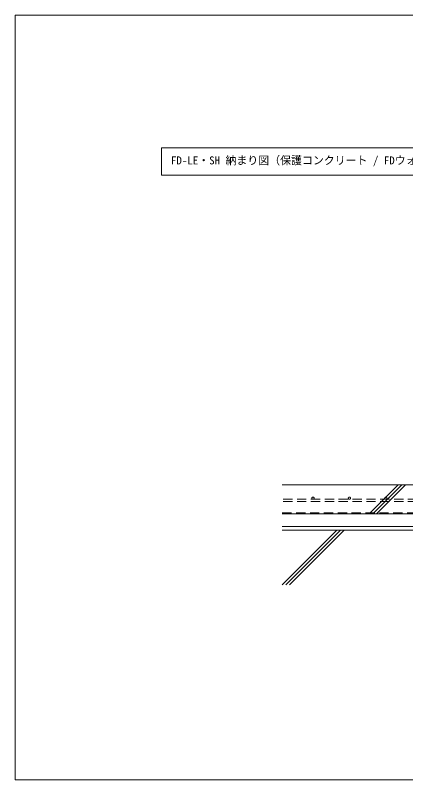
# Model space of a CAD drawing. Units: millimetres, scale not verified. Extents: x -1485 to 1485, y -1050 to 1050.
# Drawn here: x -1485 to -413, y -1050 to 1050 of the extents above; entities that cross this region are included whole.
import ezdxf
from ezdxf.enums import TextEntityAlignment as Align

# ---------------------------------------------------------------- set-up
doc = ezdxf.new("R2010")
doc.units = ezdxf.units.MM
doc.header["$LTSCALE"] = 4
doc.linetypes.add('USER2', pattern=[9.525, 6.35, -3.175])
for name, color, linetype, lineweight in [('0-0_0', 7, 'Continuous', 18), ('0-2_HATCH', 9, 'Continuous', 18), ('0-3_KUTAI', 3, 'Continuous', 18), ('0-4_BOUSUI', 1, 'Continuous', 18), ('0-5_dannnetu', 6, 'Continuous', 18), ('0-7_buhin', 4, 'Continuous', 18), ('0-9_MOJI', 7, 'Continuous', 18), ('0-E_tensen', 7, 'USER2', 18)]:
    doc.layers.add(name, color=color, linetype=linetype, lineweight=lineweight)
doc.styles.add('ＭＳ ゴシック', font='')
doc.styles.get('ＭＳ ゴシック').set_extended_font_data('MS Gothic')

msp = doc.modelspace()

# ---------------------------------------------------------------- linework, layer by layer
at = {"layer": '0-0_0'}
msp.add_lwpolyline([(-1485, -1050), (1485, -1050), (1485, 1050), (-1485, 1050)], close=True, dxfattribs=at)
at = {"layer": '0-2_HATCH'}
for p, q in [((-433.095, -239.585), (-513.095, -319.585)), ((-423.095, -239.585), (-503.095, -319.585)), ((-413.095, -239.585), (-493.095, -319.585)), ((-751.663, -514.585), (-601.663, -364.585)), ((-741.663, -514.585), (-591.663, -364.585)), ((-731.663, -514.585), (-581.663, -364.585))]:
    msp.add_line(p, q, dxfattribs=at)
at = {"layer": '0-3_KUTAI'}
for p, q in [((647.687, -239.585), (-751.663, -239.585)), ((647.687, -364.585), (-751.663, -364.585))]:
    msp.add_line(p, q, dxfattribs=at)
at = {"layer": '0-4_BOUSUI'}
msp.add_line((647.687, -354.585), (-751.663, -354.585), dxfattribs=at)
at = {"layer": '0-5_dannnetu'}
msp.add_line((647.687, -319.585), (-751.663, -319.585), dxfattribs=at)
at = {"layer": '0-7_buhin', "color": 2, "linetype": 'USER2'}
msp.add_line((-751.663, -317.085), (647.687, -317.085), dxfattribs=at)
at = {"layer": '0-9_MOJI'}
msp.add_lwpolyline([(-1083.697, 610.581), (-8.627, 610.581), (-8.627, 685.766), (-1083.697, 685.766)], close=True, dxfattribs=at)
at = {"layer": '0-E_tensen'}
for p, q in [((647.687, -279.585), (-751.663, -279.585)), ((647.687, -285.585), (-751.663, -285.585))]:
    msp.add_line(p, q, dxfattribs=at)
for centre in [(-667.313, -276.585), (-567.313, -276.585), (-467.313, -276.585)]:
    msp.add_circle(centre, 3, dxfattribs=at)

# ---------------------------------------------------------------- texts
at = {"layer": '0-9_MOJI', "style": 'ＭＳ ゴシック'}
msp.add_text('FD-LE・SH 納まり図（保護コンクリート / FDウォール100R）', height=21.99, dxfattribs=at).set_placement((-1057.292, 633.787), align=Align.BOTTOM_LEFT)

doc.saveas('drawing.dxf')
